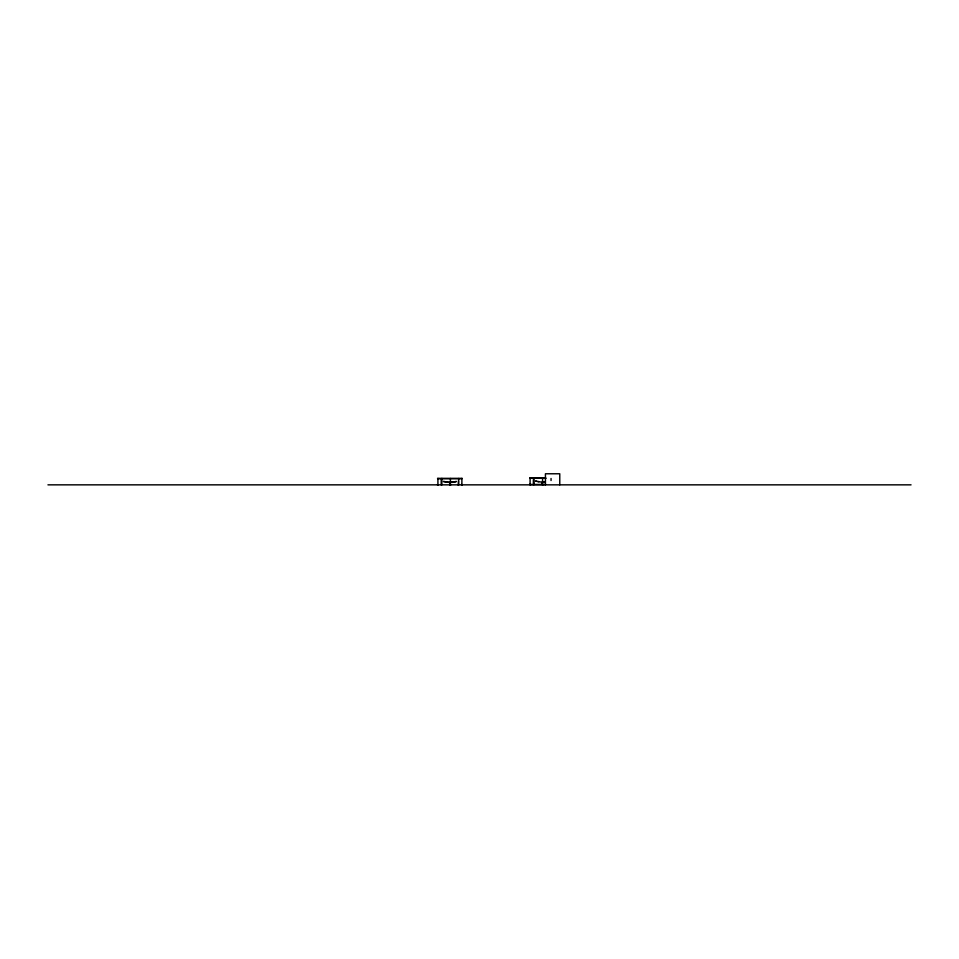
<?xml version="1.0" encoding="UTF-8"?>
<svg xmlns="http://www.w3.org/2000/svg" width="959" height="959" viewBox="0 0 959 959"><rect width="100%" height="100%" fill="white"/><g stroke="black" fill="none" stroke-linecap="round" stroke-linejoin="round"><path stroke-width="1.44" d="M437.532 484.739L438.287 484.739M438.299 484.942L437.544 484.942M529.704 484.355L530.459 484.355M530.435 484.643L529.764 484.643M462.262 484.954L461.507 484.93M542.147 482.005L541.943 484.451L542.962 484.834M534.235 484.511L533.18 484.559M458.114 484.763L458.965 484.475M461.782 484.463L461.986 484.475M456.256 481.418L454.17 481.933M456.304 481.562L454.206 482.089M452.109 482.365L453.104 482.257L450.095 482.389M544.28 481.981L545.263 481.874L542.267 482.005M544.244 481.826L545.263 481.718A18.113 17.718 -90 0 1 543.226 481.874L544.244 481.826A18.221 18.173 -90 0 0 545.263 481.718M529.704 478.002L545.827 478.097M530.063 478.289L545.827 478.289M437.532 478.397L462.262 478.397M437.891 478.673L461.914 478.673M530.063 484.451L533.372 484.451L533.372 479.548M545.827 484.451L534.043 484.451L534.043 478.289M47.95 484.846L911.05 484.846M540.948 482.017L535.661 481.178M448.788 482.257L443.537 481.418M448.788 482.413L443.49 481.562M537.771 481.55L538.826 481.718M535.709 481.034L536.74 481.322M449.939 484.703L450.646 485.074M458.258 484.966L458.438 480.974M559.768 484.846L559.768 473.77L545.431 473.77L545.431 484.846M551.053 478.481L551.053 480.507M542.578 478.097L542.578 484.451M530.087 478.002L530.087 484.451M461.878 478.397L461.878 484.846M458.666 478.493L458.666 484.846M450.406 478.493L450.406 484.846M449.771 482.257L449.771 484.846M441.871 478.397L441.871 484.846M441.212 479.68L441.212 484.846M437.915 478.397L437.915 484.846M453.104 482.113L449.951 482.233A18.113 17.718 -90 0 0 453.104 482.113"/></g></svg>
